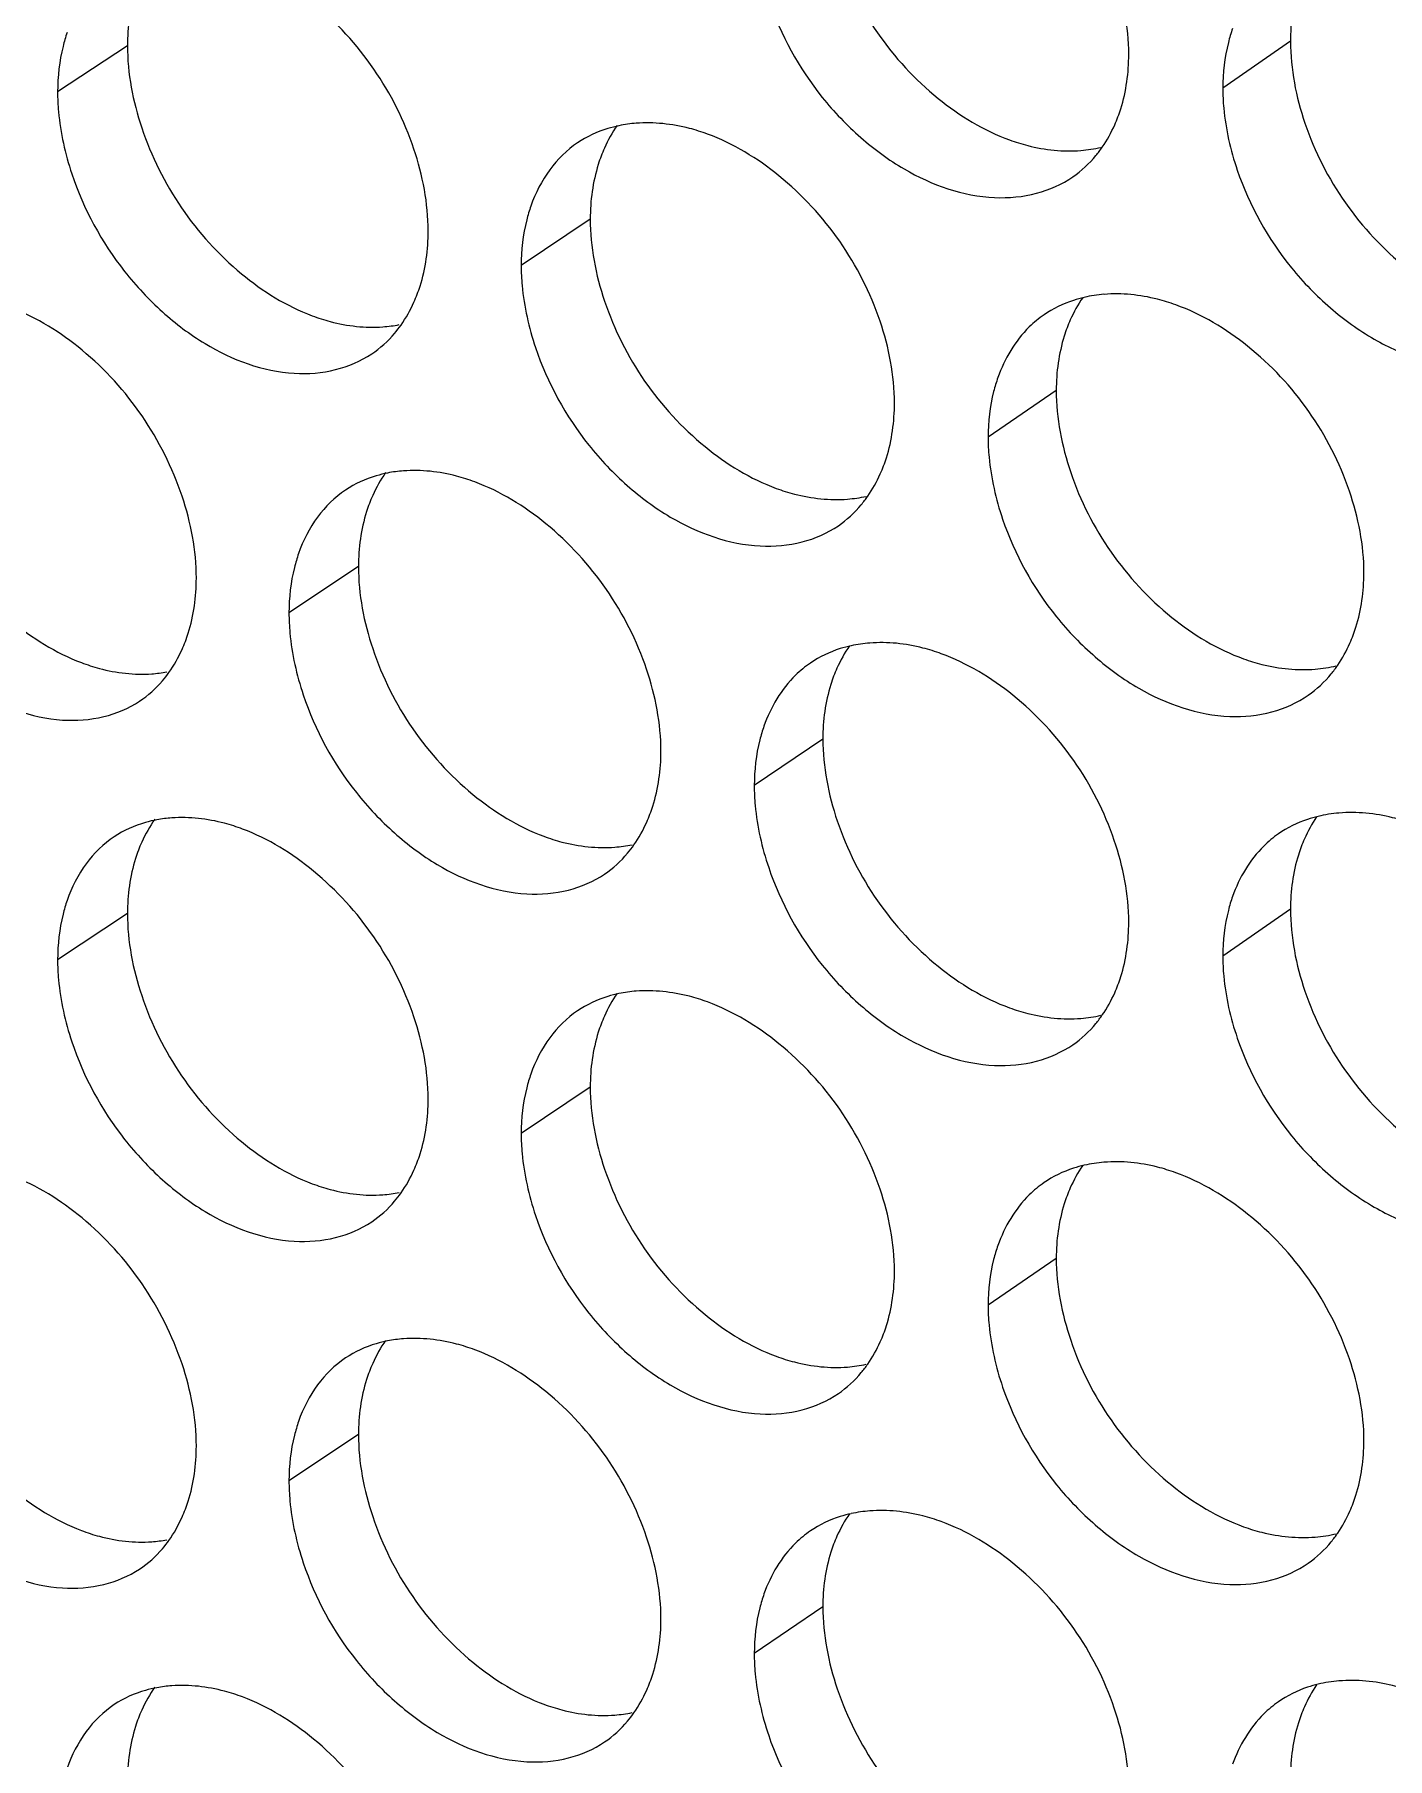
# Model space of a CAD drawing. Header units: millimetres. Extents: x 1177 to 4147, y 93 to 2194.
# Drawn here: x 2640.08 to 2652.35, y 970.17 to 985.82 of the extents above; entities that cross this region are included whole.
import ezdxf

# ---------------------------------------------------------------- set-up
doc = ezdxf.new("R2010")
doc.units = ezdxf.units.MM
doc.header["$LTSCALE"] = 0.1
doc.layers.get('0').update_dxf_attribs({"lineweight": 13})
doc.layers.add('标注', color=251, linetype='Continuous', lineweight=9)

# ---------------------------------------------------------------- blocks, each defined once
blk = doc.blocks.new('02')
at = {"layer": '标注'}
for p, q in [((4541.875, 999.431), (4540.97, 998.833)), ((4556.945, 999.488), (4556.068, 998.88)), ((4547.872, 997.183), (4546.977, 996.581)), ((4553.91, 994.962), (4553.027, 994.356)), ((4544.868, 992.679), (4543.968, 992.079)), ((4550.886, 990.444), (4549.997, 989.84)), ((4556.945, 988.238), (4556.068, 987.63)), ((4541.875, 988.181), (4540.97, 987.583)), ((4541.875, 988.181), (4540.97, 987.583)), ((4547.872, 985.933), (4546.977, 985.331)), ((4547.872, 985.933), (4546.977, 985.331)), ((4553.91, 983.712), (4553.027, 983.106)), ((4553.91, 983.712), (4553.027, 983.106)), ((4544.868, 981.429), (4543.968, 980.829)), ((4550.886, 979.194), (4549.997, 978.59))]:
    blk.add_line(p, q, dxfattribs=at)
for centre, radius, start, end in [((4548.6, 996.671), 1.76, 94.3009, 101.6849), ((4554.092, 999.831), 1.763, 274.5012, 282.9601), ((4554.669, 994.438), 1.776, 94.5239, 102.8809), ((4545.059, 997.521), 1.738, 274.1654, 281.1515), ((4545.582, 992.173), 1.752, 94.1885, 101.0843), ((4551.07, 995.304), 1.755, 274.3898, 282.359), ((4551.629, 989.926), 1.768, 94.4127, 102.2837), ((4542.068, 993.015), 1.73, 274.0522, 280.545), ((4542.574, 987.683), 1.743, 94.0754, 100.4818), ((4542.574, 987.683), 1.743, 94.0754, 100.4818), ((4548.059, 990.784), 1.746, 274.2779, 281.7562), ((4548.6, 985.421), 1.76, 94.3009, 101.6849), ((4548.6, 985.421), 1.76, 94.3009, 101.6849), ((4554.092, 988.581), 1.763, 274.5012, 282.9601), ((4554.669, 983.188), 1.776, 94.5239, 102.8809), ((4554.669, 983.188), 1.776, 94.5239, 102.8809), ((4545.059, 986.271), 1.738, 274.1654, 281.1515), ((4545.059, 986.271), 1.738, 274.1654, 281.1515), ((4545.582, 980.923), 1.752, 94.1885, 101.0843), ((4551.07, 984.054), 1.755, 274.3898, 282.359), ((4551.07, 984.054), 1.755, 274.3898, 282.359), ((4551.629, 978.676), 1.768, 94.4127, 102.2837), ((4542.068, 981.765), 1.73, 274.0522, 280.545), ((4542.574, 976.433), 1.743, 94.0754, 100.4818), ((4548.059, 979.534), 1.746, 274.2779, 281.7562)]:
    blk.add_arc(centre, radius, start, end, dxfattribs=at)
for points, knots in [([(4554.85, 999.319), (4554.85, 999.679), (4554.703, 1000.425), (4554.182, 1001.445), (4553.405, 1002.283), (4552.756, 1002.678), (4552.42, 1002.8)], [0, 0, 0, 0, 0.241318, 0.500698, 0.759842, 1, 1, 1, 1]), ([(4550.886, 1001.694), (4550.886, 1001.335), (4551.032, 1000.588), (4551.549, 999.567), (4552.323, 998.728), (4552.969, 998.332), (4553.305, 998.21)], [0, 0, 0, 0, 0.241622, 0.501159, 0.760144, 1, 1, 1, 1]), ([(4545.772, 997.029), (4545.772, 997.389), (4545.626, 998.136), (4545.112, 999.158), (4544.343, 1000.001), (4543.701, 1000.402), (4543.368, 1000.527)], [0, 0, 0, 0, 0.241786, 0.501627, 0.760712, 1, 1, 1, 1]), ([(4542.06, 1000.356), (4542.029, 1000.287), (4541.918, 999.992), (4541.875, 999.672), (4541.875, 999.431)], [0, 0, 0, 0, 0.237286, 1, 1, 1, 1]), ([(4557.126, 1000.399), (4557.096, 1000.331), (4556.987, 1000.039), (4556.945, 999.725), (4556.945, 999.488)], [0, 0, 0, 0, 0.238208, 1, 1, 1, 1]), ([(4550.184, 1000.028), (4550.338, 999.572), (4550.695, 998.922), (4551.358, 998.232), (4552.068, 997.707), (4552.881, 997.417), (4553.652, 997.488), (4553.984, 997.634), (4554.126, 997.732)], [0, 0, 0, 0, 0.280322, 0.420487, 0.555043, 0.793636, 0.899726, 1, 1, 1, 1]), ([(4556.195, 999.654), (4556.174, 999.595), (4556.098, 999.343), (4556.068, 999.079), (4556.068, 998.88)], [0, 0, 0, 0, 0.239901, 1, 1, 1, 1]), ([(4541.093, 999.602), (4541.073, 999.543), (4540.999, 999.294), (4540.97, 999.031), (4540.97, 998.833)], [0, 0, 0, 0, 0.239402, 1, 1, 1, 1]), ([(4541.875, 999.431), (4541.875, 999.072), (4542.02, 998.324), (4542.531, 997.301), (4543.296, 996.456), (4543.936, 996.055), (4544.269, 995.93)], [0, 0, 0, 0, 0.24209, 0.502088, 0.761013, 1, 1, 1, 1]), ([(4556.945, 999.488), (4556.945, 999.129), (4557.093, 998.382), (4557.613, 997.363), (4558.393, 996.528), (4559.043, 996.136), (4559.38, 996.015)], [0, 0, 0, 0, 0.241314, 0.500547, 0.759571, 1, 1, 1, 1]), ([(4554.668, 998.405), (4554.698, 998.473), (4554.808, 998.766), (4554.85, 999.082), (4554.85, 999.319)], [0, 0, 0, 0, 0.238095, 1, 1, 1, 1]), ([(4540.97, 998.833), (4540.97, 998.747), (4540.987, 998.386), (4541.068, 998.03), (4541.154, 997.77)], [0, 0, 0, 0, 0.239627, 1, 1, 1, 1]), ([(4556.068, 998.88), (4556.068, 998.793), (4556.086, 998.433), (4556.167, 998.078), (4556.256, 997.818)], [0, 0, 0, 0, 0.239836, 1, 1, 1, 1]), ([(4548.244, 998.394), (4548.195, 998.384), (4548.007, 998.336), (4547.827, 998.253), (4547.707, 998.172)], [0, 0, 0, 0, 0.255291, 1, 1, 1, 1]), ([(4549.392, 998.286), (4549.315, 998.314), (4549.017, 998.408), (4548.698, 998.443), (4548.468, 998.426)], [0, 0, 0, 0, 0.264101, 1, 1, 1, 1]), ([(4551.814, 994.799), (4551.814, 995.158), (4551.667, 995.905), (4551.148, 996.926), (4550.374, 997.765), (4549.727, 998.162), (4549.392, 998.286)], [0, 0, 0, 0, 0.241473, 0.501006, 0.760131, 1, 1, 1, 1]), ([(4547.707, 998.172), (4547.569, 998.078), (4547.318, 997.831), (4547.161, 997.519), (4547.102, 997.352)], [0, 0, 0, 0, 0.485902, 1, 1, 1, 1]), ([(4548.055, 998.103), (4548.025, 998.034), (4547.914, 997.74), (4547.872, 997.422), (4547.872, 997.183)], [0, 0, 0, 0, 0.23765, 1, 1, 1, 1]), ([(4553.305, 998.21), (4553.382, 998.182), (4553.681, 998.089), (4554, 998.055), (4554.23, 998.073)], [0, 0, 0, 0, 0.263742, 1, 1, 1, 1]), ([(4554.126, 997.732), (4554.237, 997.809), (4554.372, 997.934), (4554.481, 998.079), (4554.507, 998.117)], [0, 0, 0, 0, 0.745554, 1, 1, 1, 1]), ([(4541.154, 997.77), (4541.306, 997.315), (4541.657, 996.667), (4542.309, 995.973), (4543.006, 995.443), (4543.806, 995.143), (4544.569, 995.202), (4544.899, 995.342), (4545.04, 995.436)], [0, 0, 0, 0, 0.281468, 0.421967, 0.556662, 0.794843, 0.900382, 1, 1, 1, 1]), ([(4556.256, 997.818), (4556.412, 997.361), (4556.774, 996.711), (4557.443, 996.023), (4558.006, 995.616), (4558.601, 995.347), (4559.198, 995.241), (4559.76, 995.297), (4560.093, 995.449), (4560.235, 995.549)], [0, 0, 0, 0, 0.27906, 0.418751, 0.552974, 0.678194, 0.793225, 0.899482, 1, 1, 1, 1]), ([(4547.102, 997.352), (4547.082, 997.293), (4547.007, 997.042), (4546.977, 996.779), (4546.977, 996.581)], [0, 0, 0, 0, 0.2396, 1, 1, 1, 1]), ([(4547.872, 997.183), (4547.872, 996.823), (4548.018, 996.076), (4548.532, 995.055), (4549.303, 994.214), (4549.948, 993.816), (4550.282, 993.693)], [0, 0, 0, 0, 0.241777, 0.501467, 0.760433, 1, 1, 1, 1]), ([(4545.587, 996.106), (4545.618, 996.174), (4545.729, 996.469), (4545.772, 996.789), (4545.772, 997.029)], [0, 0, 0, 0, 0.237534, 1, 1, 1, 1]), ([(4546.977, 996.581), (4546.977, 996.494), (4546.995, 996.134), (4547.076, 995.778), (4547.163, 995.518)], [0, 0, 0, 0, 0.23971, 1, 1, 1, 1]), ([(4542.768, 992.53), (4542.768, 992.89), (4542.622, 993.637), (4542.109, 994.66), (4541.344, 995.505), (4540.704, 995.907), (4540.371, 996.033)], [0, 0, 0, 0, 0.241944, 0.50194, 0.761004, 1, 1, 1, 1]), ([(4554.273, 996.169), (4554.226, 996.158), (4554.042, 996.108), (4553.868, 996.024), (4553.752, 995.944)], [0, 0, 0, 0, 0.254929, 1, 1, 1, 1]), ([(4555.459, 996.072), (4555.381, 996.101), (4555.08, 996.193), (4554.76, 996.227), (4554.529, 996.208)], [0, 0, 0, 0, 0.26382, 1, 1, 1, 1]), ([(4557.897, 992.597), (4557.897, 992.956), (4557.749, 993.703), (4557.227, 994.722), (4556.446, 995.558), (4555.796, 995.951), (4555.459, 996.072)], [0, 0, 0, 0, 0.241164, 0.500391, 0.759555, 1, 1, 1, 1]), ([(4544.269, 995.93), (4544.346, 995.902), (4544.641, 995.807), (4544.957, 995.77), (4545.185, 995.787)], [0, 0, 0, 0, 0.264165, 1, 1, 1, 1]), ([(4545.04, 995.436), (4545.15, 995.51), (4545.285, 995.632), (4545.394, 995.773), (4545.42, 995.81)], [0, 0, 0, 0, 0.745425, 1, 1, 1, 1]), ([(4553.752, 995.944), (4553.684, 995.897), (4553.42, 995.679), (4553.239, 995.372), (4553.154, 995.129)], [0, 0, 0, 0, 0.242946, 1, 1, 1, 1]), ([(4554.092, 995.876), (4554.062, 995.808), (4553.953, 995.516), (4553.91, 995.2), (4553.91, 994.962)], [0, 0, 0, 0, 0.238023, 1, 1, 1, 1]), ([(4547.163, 995.518), (4547.317, 995.062), (4547.672, 994.413), (4548.331, 993.722), (4549.037, 993.195), (4549.845, 992.902), (4550.614, 992.968), (4550.945, 993.113), (4551.087, 993.209)], [0, 0, 0, 0, 0.280702, 0.420977, 0.555579, 0.794035, 0.899943, 1, 1, 1, 1]), ([(4538.893, 994.941), (4538.893, 994.581), (4539.037, 993.834), (4539.546, 992.809), (4540.308, 991.963), (4540.946, 991.561), (4541.278, 991.435)], [0, 0, 0, 0, 0.242248, 0.5024, 0.761305, 1, 1, 1, 1]), ([(4553.154, 995.129), (4553.133, 995.07), (4553.057, 994.819), (4553.027, 994.555), (4553.027, 994.356)], [0, 0, 0, 0, 0.2398, 1, 1, 1, 1]), ([(4553.91, 994.962), (4553.91, 994.603), (4554.057, 993.857), (4554.576, 992.837), (4555.352, 991.999), (4556.001, 991.606), (4556.337, 991.484)], [0, 0, 0, 0, 0.241468, 0.500853, 0.759857, 1, 1, 1, 1]), ([(4551.63, 993.881), (4551.661, 993.949), (4551.771, 994.243), (4551.814, 994.56), (4551.814, 994.799)], [0, 0, 0, 0, 0.237909, 1, 1, 1, 1]), ([(4553.027, 994.356), (4553.027, 994.27), (4553.045, 993.91), (4553.127, 993.554), (4553.215, 993.294)], [0, 0, 0, 0, 0.239793, 1, 1, 1, 1]), ([(4545.245, 993.892), (4545.196, 993.882), (4545.005, 993.836), (4544.822, 993.753), (4544.701, 993.671)], [0, 0, 0, 0, 0.255479, 1, 1, 1, 1]), ([(4546.375, 993.778), (4546.298, 993.806), (4546, 993.901), (4545.683, 993.937), (4545.454, 993.92)], [0, 0, 0, 0, 0.264244, 1, 1, 1, 1]), ([(4544.701, 993.671), (4544.561, 993.578), (4544.309, 993.33), (4544.151, 993.016), (4544.092, 992.848)], [0, 0, 0, 0, 0.485545, 1, 1, 1, 1]), ([(4545.053, 993.601), (4545.022, 993.533), (4544.911, 993.238), (4544.868, 992.919), (4544.868, 992.679)], [0, 0, 0, 0, 0.237462, 1, 1, 1, 1]), ([(4548.788, 990.285), (4548.788, 990.645), (4548.641, 991.392), (4548.125, 992.414), (4547.353, 993.255), (4546.709, 993.653), (4546.375, 993.778)], [0, 0, 0, 0, 0.241629, 0.501316, 0.760421, 1, 1, 1, 1]), ([(4550.282, 993.693), (4550.359, 993.665), (4550.657, 993.571), (4550.975, 993.536), (4551.205, 993.554)], [0, 0, 0, 0, 0.263881, 1, 1, 1, 1]), ([(4551.087, 993.209), (4551.198, 993.285), (4551.332, 993.41), (4551.441, 993.553), (4551.467, 993.591)], [0, 0, 0, 0, 0.745511, 1, 1, 1, 1]), ([(4538.166, 993.282), (4538.317, 992.827), (4538.665, 992.179), (4539.314, 991.484), (4540.007, 990.953), (4540.802, 990.65), (4541.563, 990.704), (4541.891, 990.842), (4542.032, 990.935)], [0, 0, 0, 0, 0.281854, 0.422466, 0.557209, 0.795252, 0.900604, 1, 1, 1, 1]), ([(4553.215, 993.294), (4553.37, 992.838), (4553.729, 992.188), (4554.396, 991.499), (4555.11, 990.975), (4555.927, 990.689), (4556.701, 990.764), (4557.033, 990.913), (4557.175, 991.012)], [0, 0, 0, 0, 0.279944, 0.419999, 0.55451, 0.793241, 0.899512, 1, 1, 1, 1]), ([(4544.092, 992.848), (4544.072, 992.789), (4543.997, 992.539), (4543.968, 992.277), (4543.968, 992.079)], [0, 0, 0, 0, 0.239501, 1, 1, 1, 1]), ([(4542.582, 991.606), (4542.613, 991.674), (4542.725, 991.97), (4542.768, 992.289), (4542.768, 992.53)], [0, 0, 0, 0, 0.237376, 1, 1, 1, 1]), ([(4544.868, 992.679), (4544.868, 992.319), (4545.014, 991.572), (4545.526, 990.549), (4546.294, 989.706), (4546.937, 989.307), (4547.27, 989.183)], [0, 0, 0, 0, 0.241933, 0.501777, 0.760722, 1, 1, 1, 1]), ([(4557.715, 991.686), (4557.745, 991.754), (4557.854, 992.045), (4557.897, 992.36), (4557.897, 992.597)], [0, 0, 0, 0, 0.23828, 1, 1, 1, 1]), ([(4543.968, 992.079), (4543.968, 991.992), (4543.986, 991.632), (4544.066, 991.275), (4544.154, 991.015)], [0, 0, 0, 0, 0.239668, 1, 1, 1, 1]), ([(4551.253, 991.653), (4551.205, 991.643), (4551.02, 991.594), (4550.843, 991.51), (4550.724, 991.429)], [0, 0, 0, 0, 0.255107, 1, 1, 1, 1]), ([(4552.42, 991.55), (4552.343, 991.579), (4552.043, 991.672), (4551.724, 991.707), (4551.493, 991.688)], [0, 0, 0, 0, 0.26396, 1, 1, 1, 1]), ([(4541.278, 991.435), (4541.354, 991.406), (4541.649, 991.31), (4541.964, 991.273), (4542.191, 991.289)], [0, 0, 0, 0, 0.264309, 1, 1, 1, 1]), ([(4550.724, 991.429), (4550.656, 991.382), (4550.391, 991.165), (4550.209, 990.856), (4550.123, 990.612)], [0, 0, 0, 0, 0.242752, 1, 1, 1, 1]), ([(4551.068, 991.361), (4551.038, 991.293), (4550.928, 990.999), (4550.886, 990.683), (4550.886, 990.444)], [0, 0, 0, 0, 0.237837, 1, 1, 1, 1]), ([(4554.85, 988.069), (4554.85, 988.429), (4554.703, 989.175), (4554.182, 990.195), (4553.405, 991.033), (4552.756, 991.428), (4552.42, 991.55)], [0, 0, 0, 0, 0.241318, 0.500698, 0.759842, 1, 1, 1, 1]), ([(4556.337, 991.484), (4556.415, 991.456), (4556.715, 991.364), (4557.035, 991.331), (4557.266, 991.35)], [0, 0, 0, 0, 0.263604, 1, 1, 1, 1]), ([(4557.175, 991.012), (4557.287, 991.089), (4557.422, 991.216), (4557.531, 991.362), (4557.557, 991.4)], [0, 0, 0, 0, 0.745595, 1, 1, 1, 1]), ([(4542.032, 990.935), (4542.142, 991.008), (4542.277, 991.129), (4542.386, 991.269), (4542.412, 991.306)], [0, 0, 0, 0, 0.74538, 1, 1, 1, 1]), ([(4544.154, 991.015), (4544.306, 990.56), (4544.659, 989.911), (4545.315, 989.219), (4546.016, 988.691), (4546.82, 988.394), (4547.586, 988.456), (4547.916, 988.599), (4548.058, 988.694)], [0, 0, 0, 0, 0.281084, 0.421471, 0.556119, 0.794437, 0.900161, 1, 1, 1, 1]), ([(4550.123, 990.612), (4550.102, 990.553), (4550.027, 990.302), (4549.997, 990.039), (4549.997, 989.84)], [0, 0, 0, 0, 0.2397, 1, 1, 1, 1]), ([(4550.886, 990.444), (4550.886, 990.085), (4551.032, 989.338), (4551.549, 988.317), (4552.323, 987.478), (4552.969, 987.082), (4553.305, 986.96)], [0, 0, 0, 0, 0.241622, 0.501159, 0.760144, 1, 1, 1, 1]), ([(4548.603, 989.365), (4548.634, 989.433), (4548.745, 989.728), (4548.788, 990.046), (4548.788, 990.285)], [0, 0, 0, 0, 0.237722, 1, 1, 1, 1]), ([(4549.997, 989.84), (4549.997, 989.753), (4550.015, 989.393), (4550.096, 989.037), (4550.184, 988.778)], [0, 0, 0, 0, 0.239751, 1, 1, 1, 1]), ([(4542.257, 989.397), (4542.207, 989.388), (4542.013, 989.343), (4541.828, 989.26), (4541.705, 989.178)], [0, 0, 0, 0, 0.255672, 1, 1, 1, 1]), ([(4542.257, 989.397), (4542.207, 989.388), (4542.013, 989.343), (4541.828, 989.26), (4541.705, 989.178)], [0, 0, 0, 0, 0.255672, 1, 1, 1, 1]), ([(4543.368, 989.277), (4543.291, 989.306), (4542.995, 989.401), (4542.678, 989.438), (4542.45, 989.422)], [0, 0, 0, 0, 0.264388, 1, 1, 1, 1]), ([(4543.368, 989.277), (4543.291, 989.306), (4542.995, 989.401), (4542.678, 989.438), (4542.45, 989.422)], [0, 0, 0, 0, 0.264388, 1, 1, 1, 1]), ([(4557.303, 989.442), (4557.256, 989.431), (4557.076, 989.379), (4556.904, 989.295), (4556.789, 989.215)], [0, 0, 0, 0, 0.254756, 1, 1, 1, 1]), ([(4558.508, 989.352), (4558.429, 989.38), (4558.127, 989.472), (4557.806, 989.504), (4557.574, 989.485)], [0, 0, 0, 0, 0.263682, 1, 1, 1, 1]), ([(4541.705, 989.178), (4541.564, 989.085), (4541.31, 988.836), (4541.152, 988.521), (4541.093, 988.352)], [0, 0, 0, 0, 0.485181, 1, 1, 1, 1]), ([(4541.705, 989.178), (4541.564, 989.085), (4541.31, 988.836), (4541.152, 988.521), (4541.093, 988.352)], [0, 0, 0, 0, 0.485181, 1, 1, 1, 1]), ([(4542.06, 989.106), (4542.029, 989.037), (4541.918, 988.742), (4541.875, 988.422), (4541.875, 988.181)], [0, 0, 0, 0, 0.237286, 1, 1, 1, 1]), ([(4542.06, 989.106), (4542.029, 989.037), (4541.918, 988.742), (4541.875, 988.422), (4541.875, 988.181)], [0, 0, 0, 0, 0.237286, 1, 1, 1, 1]), ([(4545.772, 985.779), (4545.772, 986.139), (4545.626, 986.886), (4545.112, 987.908), (4544.343, 988.751), (4543.701, 989.152), (4543.368, 989.277)], [0, 0, 0, 0, 0.241786, 0.501627, 0.760712, 1, 1, 1, 1]), ([(4545.772, 985.779), (4545.772, 986.139), (4545.626, 986.886), (4545.112, 987.908), (4544.343, 988.751), (4543.701, 989.152), (4543.368, 989.277)], [0, 0, 0, 0, 0.241786, 0.501627, 0.760712, 1, 1, 1, 1]), ([(4547.27, 989.183), (4547.347, 989.155), (4547.644, 989.06), (4547.961, 989.025), (4548.189, 989.042)], [0, 0, 0, 0, 0.264022, 1, 1, 1, 1]), ([(4556.789, 989.215), (4556.722, 989.168), (4556.461, 988.951), (4556.28, 988.645), (4556.195, 988.404)], [0, 0, 0, 0, 0.243134, 1, 1, 1, 1]), ([(4557.126, 989.149), (4557.096, 989.081), (4556.987, 988.789), (4556.945, 988.475), (4556.945, 988.238)], [0, 0, 0, 0, 0.238208, 1, 1, 1, 1]), ([(4548.058, 988.694), (4548.169, 988.769), (4548.303, 988.892), (4548.412, 989.035), (4548.438, 989.072)], [0, 0, 0, 0, 0.745468, 1, 1, 1, 1]), ([(4550.184, 988.778), (4550.338, 988.322), (4550.695, 987.672), (4551.358, 986.982), (4552.068, 986.457), (4552.881, 986.167), (4553.652, 986.238), (4553.984, 986.384), (4554.126, 986.482)], [0, 0, 0, 0, 0.280322, 0.420487, 0.555043, 0.793636, 0.899726, 1, 1, 1, 1]), ([(4541.093, 988.352), (4541.073, 988.293), (4540.999, 988.044), (4540.97, 987.781), (4540.97, 987.583)], [0, 0, 0, 0, 0.239402, 1, 1, 1, 1]), ([(4541.093, 988.352), (4541.073, 988.293), (4540.999, 988.044), (4540.97, 987.781), (4540.97, 987.583)], [0, 0, 0, 0, 0.239402, 1, 1, 1, 1]), ([(4556.195, 988.404), (4556.174, 988.345), (4556.098, 988.093), (4556.068, 987.829), (4556.068, 987.63)], [0, 0, 0, 0, 0.239901, 1, 1, 1, 1]), ([(4556.945, 988.238), (4556.945, 987.879), (4557.093, 987.132), (4557.613, 986.113), (4558.393, 985.278), (4559.043, 984.886), (4559.38, 984.765)], [0, 0, 0, 0, 0.241314, 0.500547, 0.759571, 1, 1, 1, 1]), ([(4541.875, 988.181), (4541.875, 987.822), (4542.02, 987.074), (4542.531, 986.051), (4543.296, 985.206), (4543.936, 984.805), (4544.269, 984.68)], [0, 0, 0, 0, 0.24209, 0.502088, 0.761013, 1, 1, 1, 1]), ([(4541.875, 988.181), (4541.875, 987.822), (4542.02, 987.074), (4542.531, 986.051), (4543.296, 985.206), (4543.936, 984.805), (4544.269, 984.68)], [0, 0, 0, 0, 0.24209, 0.502088, 0.761013, 1, 1, 1, 1]), ([(4554.668, 987.155), (4554.698, 987.223), (4554.808, 987.516), (4554.85, 987.832), (4554.85, 988.069)], [0, 0, 0, 0, 0.238095, 1, 1, 1, 1]), ([(4540.97, 987.583), (4540.97, 987.497), (4540.987, 987.136), (4541.068, 986.78), (4541.154, 986.52)], [0, 0, 0, 0, 0.239627, 1, 1, 1, 1]), ([(4540.97, 987.583), (4540.97, 987.497), (4540.987, 987.136), (4541.068, 986.78), (4541.154, 986.52)], [0, 0, 0, 0, 0.239627, 1, 1, 1, 1]), ([(4556.068, 987.63), (4556.068, 987.543), (4556.086, 987.183), (4556.167, 986.828), (4556.256, 986.568)], [0, 0, 0, 0, 0.239836, 1, 1, 1, 1]), ([(4548.244, 987.144), (4548.195, 987.134), (4548.007, 987.086), (4547.827, 987.003), (4547.707, 986.922)], [0, 0, 0, 0, 0.255291, 1, 1, 1, 1]), ([(4548.244, 987.144), (4548.195, 987.134), (4548.007, 987.086), (4547.827, 987.003), (4547.707, 986.922)], [0, 0, 0, 0, 0.255291, 1, 1, 1, 1]), ([(4549.392, 987.036), (4549.315, 987.064), (4549.017, 987.158), (4548.698, 987.193), (4548.468, 987.176)], [0, 0, 0, 0, 0.264101, 1, 1, 1, 1]), ([(4549.392, 987.036), (4549.315, 987.064), (4549.017, 987.158), (4548.698, 987.193), (4548.468, 987.176)], [0, 0, 0, 0, 0.264101, 1, 1, 1, 1]), ([(4547.707, 986.922), (4547.569, 986.828), (4547.318, 986.581), (4547.161, 986.269), (4547.102, 986.102)], [0, 0, 0, 0, 0.485902, 1, 1, 1, 1]), ([(4547.707, 986.922), (4547.569, 986.828), (4547.318, 986.581), (4547.161, 986.269), (4547.102, 986.102)], [0, 0, 0, 0, 0.485902, 1, 1, 1, 1]), ([(4551.814, 983.549), (4551.814, 983.908), (4551.667, 984.655), (4551.148, 985.676), (4550.374, 986.515), (4549.727, 986.912), (4549.392, 987.036)], [0, 0, 0, 0, 0.241473, 0.501006, 0.760131, 1, 1, 1, 1]), ([(4551.814, 983.549), (4551.814, 983.908), (4551.667, 984.655), (4551.148, 985.676), (4550.374, 986.515), (4549.727, 986.912), (4549.392, 987.036)], [0, 0, 0, 0, 0.241473, 0.501006, 0.760131, 1, 1, 1, 1]), ([(4553.305, 986.96), (4553.382, 986.932), (4553.681, 986.839), (4554, 986.805), (4554.23, 986.823)], [0, 0, 0, 0, 0.263742, 1, 1, 1, 1]), ([(4548.055, 986.853), (4548.025, 986.784), (4547.914, 986.49), (4547.872, 986.172), (4547.872, 985.933)], [0, 0, 0, 0, 0.23765, 1, 1, 1, 1]), ([(4548.055, 986.853), (4548.025, 986.784), (4547.914, 986.49), (4547.872, 986.172), (4547.872, 985.933)], [0, 0, 0, 0, 0.23765, 1, 1, 1, 1]), ([(4554.126, 986.482), (4554.237, 986.559), (4554.372, 986.684), (4554.481, 986.829), (4554.507, 986.867)], [0, 0, 0, 0, 0.745554, 1, 1, 1, 1]), ([(4541.154, 986.52), (4541.306, 986.065), (4541.657, 985.417), (4542.309, 984.723), (4543.006, 984.193), (4543.806, 983.893), (4544.569, 983.952), (4544.899, 984.092), (4545.04, 984.186)], [0, 0, 0, 0, 0.281468, 0.421967, 0.556662, 0.794843, 0.900382, 1, 1, 1, 1]), ([(4541.154, 986.52), (4541.306, 986.065), (4541.657, 985.417), (4542.309, 984.723), (4543.006, 984.193), (4543.806, 983.893), (4544.569, 983.952), (4544.899, 984.092), (4545.04, 984.186)], [0, 0, 0, 0, 0.281468, 0.421967, 0.556662, 0.794843, 0.900382, 1, 1, 1, 1]), ([(4556.256, 986.568), (4556.412, 986.111), (4556.774, 985.461), (4557.443, 984.773), (4558.006, 984.366), (4558.601, 984.097), (4559.198, 983.991), (4559.76, 984.047), (4560.093, 984.199), (4560.235, 984.299)], [0, 0, 0, 0, 0.27906, 0.418751, 0.552974, 0.678194, 0.793225, 0.899482, 1, 1, 1, 1]), ([(4547.102, 986.102), (4547.082, 986.043), (4547.007, 985.792), (4546.977, 985.529), (4546.977, 985.331)], [0, 0, 0, 0, 0.2396, 1, 1, 1, 1]), ([(4547.102, 986.102), (4547.082, 986.043), (4547.007, 985.792), (4546.977, 985.529), (4546.977, 985.331)], [0, 0, 0, 0, 0.2396, 1, 1, 1, 1]), ([(4545.587, 984.856), (4545.618, 984.924), (4545.729, 985.219), (4545.772, 985.539), (4545.772, 985.779)], [0, 0, 0, 0, 0.237534, 1, 1, 1, 1]), ([(4545.587, 984.856), (4545.618, 984.924), (4545.729, 985.219), (4545.772, 985.539), (4545.772, 985.779)], [0, 0, 0, 0, 0.237534, 1, 1, 1, 1]), ([(4547.872, 985.933), (4547.872, 985.573), (4548.018, 984.826), (4548.532, 983.805), (4549.303, 982.964), (4549.948, 982.566), (4550.282, 982.443)], [0, 0, 0, 0, 0.241777, 0.501467, 0.760433, 1, 1, 1, 1]), ([(4547.872, 985.933), (4547.872, 985.573), (4548.018, 984.826), (4548.532, 983.805), (4549.303, 982.964), (4549.948, 982.566), (4550.282, 982.443)], [0, 0, 0, 0, 0.241777, 0.501467, 0.760433, 1, 1, 1, 1]), ([(4546.977, 985.331), (4546.977, 985.244), (4546.995, 984.884), (4547.076, 984.528), (4547.163, 984.268)], [0, 0, 0, 0, 0.23971, 1, 1, 1, 1]), ([(4546.977, 985.331), (4546.977, 985.244), (4546.995, 984.884), (4547.076, 984.528), (4547.163, 984.268)], [0, 0, 0, 0, 0.23971, 1, 1, 1, 1]), ([(4554.273, 984.919), (4554.226, 984.908), (4554.042, 984.858), (4553.868, 984.774), (4553.752, 984.694)], [0, 0, 0, 0, 0.254929, 1, 1, 1, 1]), ([(4554.273, 984.919), (4554.226, 984.908), (4554.042, 984.858), (4553.868, 984.774), (4553.752, 984.694)], [0, 0, 0, 0, 0.254929, 1, 1, 1, 1]), ([(4555.459, 984.822), (4555.381, 984.851), (4555.08, 984.943), (4554.76, 984.977), (4554.529, 984.958)], [0, 0, 0, 0, 0.26382, 1, 1, 1, 1]), ([(4555.459, 984.822), (4555.381, 984.851), (4555.08, 984.943), (4554.76, 984.977), (4554.529, 984.958)], [0, 0, 0, 0, 0.26382, 1, 1, 1, 1]), ([(4542.768, 981.28), (4542.768, 981.64), (4542.622, 982.387), (4542.109, 983.41), (4541.344, 984.255), (4540.704, 984.657), (4540.371, 984.783)], [0, 0, 0, 0, 0.241944, 0.50194, 0.761004, 1, 1, 1, 1]), ([(4544.269, 984.68), (4544.346, 984.652), (4544.641, 984.557), (4544.957, 984.52), (4545.185, 984.537)], [0, 0, 0, 0, 0.264165, 1, 1, 1, 1]), ([(4544.269, 984.68), (4544.346, 984.652), (4544.641, 984.557), (4544.957, 984.52), (4545.185, 984.537)], [0, 0, 0, 0, 0.264165, 1, 1, 1, 1]), ([(4553.752, 984.694), (4553.684, 984.647), (4553.42, 984.429), (4553.239, 984.122), (4553.154, 983.879)], [0, 0, 0, 0, 0.242946, 1, 1, 1, 1]), ([(4553.752, 984.694), (4553.684, 984.647), (4553.42, 984.429), (4553.239, 984.122), (4553.154, 983.879)], [0, 0, 0, 0, 0.242946, 1, 1, 1, 1]), ([(4557.897, 981.347), (4557.897, 981.706), (4557.749, 982.453), (4557.227, 983.472), (4556.446, 984.308), (4555.796, 984.701), (4555.459, 984.822)], [0, 0, 0, 0, 0.241164, 0.500391, 0.759555, 1, 1, 1, 1]), ([(4557.897, 981.347), (4557.897, 981.706), (4557.749, 982.453), (4557.227, 983.472), (4556.446, 984.308), (4555.796, 984.701), (4555.459, 984.822)], [0, 0, 0, 0, 0.241164, 0.500391, 0.759555, 1, 1, 1, 1]), ([(4545.04, 984.186), (4545.15, 984.26), (4545.285, 984.382), (4545.394, 984.523), (4545.42, 984.56)], [0, 0, 0, 0, 0.745425, 1, 1, 1, 1]), ([(4545.04, 984.186), (4545.15, 984.26), (4545.285, 984.382), (4545.394, 984.523), (4545.42, 984.56)], [0, 0, 0, 0, 0.745425, 1, 1, 1, 1]), ([(4554.092, 984.626), (4554.062, 984.558), (4553.953, 984.266), (4553.91, 983.95), (4553.91, 983.712)], [0, 0, 0, 0, 0.238023, 1, 1, 1, 1]), ([(4554.092, 984.626), (4554.062, 984.558), (4553.953, 984.266), (4553.91, 983.95), (4553.91, 983.712)], [0, 0, 0, 0, 0.238023, 1, 1, 1, 1]), ([(4547.163, 984.268), (4547.317, 983.812), (4547.672, 983.163), (4548.331, 982.472), (4549.037, 981.945), (4549.845, 981.652), (4550.614, 981.718), (4550.945, 981.863), (4551.087, 981.959)], [0, 0, 0, 0, 0.280702, 0.420977, 0.555579, 0.794035, 0.899943, 1, 1, 1, 1]), ([(4547.163, 984.268), (4547.317, 983.812), (4547.672, 983.163), (4548.331, 982.472), (4549.037, 981.945), (4549.845, 981.652), (4550.614, 981.718), (4550.945, 981.863), (4551.087, 981.959)], [0, 0, 0, 0, 0.280702, 0.420977, 0.555579, 0.794035, 0.899943, 1, 1, 1, 1]), ([(4553.154, 983.879), (4553.133, 983.82), (4553.057, 983.569), (4553.027, 983.305), (4553.027, 983.106)], [0, 0, 0, 0, 0.2398, 1, 1, 1, 1]), ([(4553.154, 983.879), (4553.133, 983.82), (4553.057, 983.569), (4553.027, 983.305), (4553.027, 983.106)], [0, 0, 0, 0, 0.2398, 1, 1, 1, 1]), ([(4538.893, 983.691), (4538.893, 983.331), (4539.037, 982.584), (4539.546, 981.559), (4540.308, 980.713), (4540.946, 980.311), (4541.278, 980.185)], [0, 0, 0, 0, 0.242248, 0.5024, 0.761305, 1, 1, 1, 1]), ([(4551.63, 982.631), (4551.661, 982.699), (4551.771, 982.993), (4551.814, 983.31), (4551.814, 983.549)], [0, 0, 0, 0, 0.237909, 1, 1, 1, 1]), ([(4551.63, 982.631), (4551.661, 982.699), (4551.771, 982.993), (4551.814, 983.31), (4551.814, 983.549)], [0, 0, 0, 0, 0.237909, 1, 1, 1, 1]), ([(4553.91, 983.712), (4553.91, 983.353), (4554.057, 982.607), (4554.576, 981.587), (4555.352, 980.749), (4556.001, 980.356), (4556.337, 980.234)], [0, 0, 0, 0, 0.241468, 0.500853, 0.759857, 1, 1, 1, 1]), ([(4553.91, 983.712), (4553.91, 983.353), (4554.057, 982.607), (4554.576, 981.587), (4555.352, 980.749), (4556.001, 980.356), (4556.337, 980.234)], [0, 0, 0, 0, 0.241468, 0.500853, 0.759857, 1, 1, 1, 1]), ([(4553.027, 983.106), (4553.027, 983.02), (4553.045, 982.66), (4553.127, 982.304), (4553.215, 982.044)], [0, 0, 0, 0, 0.239793, 1, 1, 1, 1]), ([(4553.027, 983.106), (4553.027, 983.02), (4553.045, 982.66), (4553.127, 982.304), (4553.215, 982.044)], [0, 0, 0, 0, 0.239793, 1, 1, 1, 1]), ([(4545.245, 982.642), (4545.196, 982.632), (4545.005, 982.586), (4544.822, 982.503), (4544.701, 982.421)], [0, 0, 0, 0, 0.255479, 1, 1, 1, 1]), ([(4546.375, 982.528), (4546.298, 982.556), (4546, 982.651), (4545.683, 982.687), (4545.454, 982.67)], [0, 0, 0, 0, 0.264244, 1, 1, 1, 1]), ([(4544.701, 982.421), (4544.561, 982.328), (4544.309, 982.08), (4544.151, 981.766), (4544.092, 981.598)], [0, 0, 0, 0, 0.485545, 1, 1, 1, 1]), ([(4548.788, 979.035), (4548.788, 979.395), (4548.641, 980.142), (4548.125, 981.164), (4547.353, 982.005), (4546.709, 982.403), (4546.375, 982.528)], [0, 0, 0, 0, 0.241629, 0.501316, 0.760421, 1, 1, 1, 1]), ([(4550.282, 982.443), (4550.359, 982.415), (4550.657, 982.321), (4550.975, 982.286), (4551.205, 982.304)], [0, 0, 0, 0, 0.263881, 1, 1, 1, 1]), ([(4550.282, 982.443), (4550.359, 982.415), (4550.657, 982.321), (4550.975, 982.286), (4551.205, 982.304)], [0, 0, 0, 0, 0.263881, 1, 1, 1, 1]), ([(4545.053, 982.351), (4545.022, 982.283), (4544.911, 981.988), (4544.868, 981.669), (4544.868, 981.429)], [0, 0, 0, 0, 0.237462, 1, 1, 1, 1]), ([(4551.087, 981.959), (4551.198, 982.035), (4551.332, 982.16), (4551.441, 982.303), (4551.467, 982.341)], [0, 0, 0, 0, 0.745511, 1, 1, 1, 1]), ([(4551.087, 981.959), (4551.198, 982.035), (4551.332, 982.16), (4551.441, 982.303), (4551.467, 982.341)], [0, 0, 0, 0, 0.745511, 1, 1, 1, 1]), ([(4538.166, 982.032), (4538.317, 981.577), (4538.665, 980.929), (4539.314, 980.234), (4540.007, 979.703), (4540.802, 979.4), (4541.563, 979.454), (4541.891, 979.592), (4542.032, 979.685)], [0, 0, 0, 0, 0.281854, 0.422466, 0.557209, 0.795252, 0.900604, 1, 1, 1, 1]), ([(4553.215, 982.044), (4553.37, 981.588), (4553.729, 980.938), (4554.396, 980.249), (4555.11, 979.725), (4555.927, 979.439), (4556.701, 979.514), (4557.033, 979.663), (4557.175, 979.762)], [0, 0, 0, 0, 0.279944, 0.419999, 0.55451, 0.793241, 0.899512, 1, 1, 1, 1]), ([(4553.215, 982.044), (4553.37, 981.588), (4553.729, 980.938), (4554.396, 980.249), (4555.11, 979.725), (4555.927, 979.439), (4556.701, 979.514), (4557.033, 979.663), (4557.175, 979.762)], [0, 0, 0, 0, 0.279944, 0.419999, 0.55451, 0.793241, 0.899512, 1, 1, 1, 1]), ([(4544.092, 981.598), (4544.072, 981.539), (4543.997, 981.289), (4543.968, 981.027), (4543.968, 980.829)], [0, 0, 0, 0, 0.239501, 1, 1, 1, 1]), ([(4544.868, 981.429), (4544.868, 981.069), (4545.014, 980.322), (4545.526, 979.299), (4546.294, 978.456), (4546.937, 978.057), (4547.27, 977.933)], [0, 0, 0, 0, 0.241933, 0.501777, 0.760722, 1, 1, 1, 1]), ([(4557.715, 980.436), (4557.745, 980.504), (4557.854, 980.795), (4557.897, 981.11), (4557.897, 981.347)], [0, 0, 0, 0, 0.23828, 1, 1, 1, 1]), ([(4557.715, 980.436), (4557.745, 980.504), (4557.854, 980.795), (4557.897, 981.11), (4557.897, 981.347)], [0, 0, 0, 0, 0.23828, 1, 1, 1, 1]), ([(4542.582, 980.356), (4542.613, 980.424), (4542.725, 980.72), (4542.768, 981.039), (4542.768, 981.28)], [0, 0, 0, 0, 0.237376, 1, 1, 1, 1]), ([(4543.968, 980.829), (4543.968, 980.742), (4543.986, 980.382), (4544.066, 980.025), (4544.154, 979.765)], [0, 0, 0, 0, 0.239668, 1, 1, 1, 1]), ([(4551.253, 980.403), (4551.205, 980.393), (4551.02, 980.344), (4550.843, 980.26), (4550.724, 980.179)], [0, 0, 0, 0, 0.255107, 1, 1, 1, 1]), ([(4552.42, 980.3), (4552.343, 980.329), (4552.043, 980.422), (4551.724, 980.457), (4551.493, 980.438)], [0, 0, 0, 0, 0.26396, 1, 1, 1, 1]), ([(4541.278, 980.185), (4541.354, 980.156), (4541.649, 980.06), (4541.964, 980.023), (4542.191, 980.039)], [0, 0, 0, 0, 0.264309, 1, 1, 1, 1]), ([(4550.724, 980.179), (4550.656, 980.132), (4550.391, 979.915), (4550.209, 979.606), (4550.123, 979.362)], [0, 0, 0, 0, 0.242752, 1, 1, 1, 1]), ([(4554.85, 976.819), (4554.85, 977.179), (4554.703, 977.925), (4554.182, 978.945), (4553.405, 979.783), (4552.756, 980.178), (4552.42, 980.3)], [0, 0, 0, 0, 0.241318, 0.500698, 0.759842, 1, 1, 1, 1]), ([(4556.337, 980.234), (4556.415, 980.206), (4556.715, 980.114), (4557.035, 980.081), (4557.266, 980.1)], [0, 0, 0, 0, 0.263604, 1, 1, 1, 1]), ([(4556.337, 980.234), (4556.415, 980.206), (4556.715, 980.114), (4557.035, 980.081), (4557.266, 980.1)], [0, 0, 0, 0, 0.263604, 1, 1, 1, 1]), ([(4542.032, 979.685), (4542.142, 979.758), (4542.277, 979.879), (4542.386, 980.019), (4542.412, 980.056)], [0, 0, 0, 0, 0.74538, 1, 1, 1, 1]), ([(4551.068, 980.111), (4551.038, 980.043), (4550.928, 979.749), (4550.886, 979.433), (4550.886, 979.194)], [0, 0, 0, 0, 0.237837, 1, 1, 1, 1]), ([(4557.175, 979.762), (4557.287, 979.839), (4557.422, 979.966), (4557.531, 980.112), (4557.557, 980.15)], [0, 0, 0, 0, 0.745595, 1, 1, 1, 1]), ([(4557.175, 979.762), (4557.287, 979.839), (4557.422, 979.966), (4557.531, 980.112), (4557.557, 980.15)], [0, 0, 0, 0, 0.745595, 1, 1, 1, 1]), ([(4544.154, 979.765), (4544.306, 979.31), (4544.659, 978.661), (4545.315, 977.969), (4546.016, 977.441), (4546.82, 977.144), (4547.586, 977.206), (4547.916, 977.349), (4548.058, 977.444)], [0, 0, 0, 0, 0.281084, 0.421471, 0.556119, 0.794437, 0.900161, 1, 1, 1, 1]), ([(4550.123, 979.362), (4550.102, 979.303), (4550.027, 979.052), (4549.997, 978.789), (4549.997, 978.59)], [0, 0, 0, 0, 0.2397, 1, 1, 1, 1]), ([(4550.886, 979.194), (4550.886, 978.835), (4551.032, 978.088), (4551.549, 977.067), (4552.323, 976.228), (4552.969, 975.832), (4553.305, 975.71)], [0, 0, 0, 0, 0.241622, 0.501159, 0.760144, 1, 1, 1, 1]), ([(4548.603, 978.115), (4548.634, 978.183), (4548.745, 978.478), (4548.788, 978.796), (4548.788, 979.035)], [0, 0, 0, 0, 0.237722, 1, 1, 1, 1]), ([(4549.997, 978.59), (4549.997, 978.503), (4550.015, 978.143), (4550.096, 977.787), (4550.184, 977.528)], [0, 0, 0, 0, 0.239751, 1, 1, 1, 1]), ([(4543.368, 978.027), (4543.291, 978.056), (4542.995, 978.151), (4542.678, 978.188), (4542.45, 978.172)], [0, 0, 0, 0, 0.264388, 1, 1, 1, 1]), ([(4557.303, 978.192), (4557.256, 978.181), (4557.076, 978.129), (4556.904, 978.045), (4556.789, 977.965)], [0, 0, 0, 0, 0.254756, 1, 1, 1, 1]), ([(4558.508, 978.102), (4558.429, 978.13), (4558.127, 978.222), (4557.806, 978.254), (4557.574, 978.235)], [0, 0, 0, 0, 0.263682, 1, 1, 1, 1]), ([(4542.257, 978.147), (4542.207, 978.138), (4542.013, 978.093), (4541.828, 978.01), (4541.705, 977.928)], [0, 0, 0, 0, 0.255672, 1, 1, 1, 1]), ([(4545.772, 974.529), (4545.772, 974.889), (4545.626, 975.636), (4545.112, 976.658), (4544.343, 977.501), (4543.701, 977.902), (4543.368, 978.027)], [0, 0, 0, 0, 0.241786, 0.501627, 0.760712, 1, 1, 1, 1]), ([(4547.27, 977.933), (4547.347, 977.905), (4547.644, 977.81), (4547.961, 977.775), (4548.189, 977.792)], [0, 0, 0, 0, 0.264022, 1, 1, 1, 1]), ([(4556.789, 977.965), (4556.722, 977.918), (4556.461, 977.701), (4556.28, 977.395), (4556.195, 977.154)], [0, 0, 0, 0, 0.243134, 1, 1, 1, 1]), ([(4541.705, 977.928), (4541.564, 977.835), (4541.31, 977.586), (4541.152, 977.271), (4541.093, 977.102)], [0, 0, 0, 0, 0.485181, 1, 1, 1, 1]), ([(4542.06, 977.856), (4542.029, 977.787), (4541.918, 977.492), (4541.875, 977.172), (4541.875, 976.931)], [0, 0, 0, 0, 0.237286, 1, 1, 1, 1]), ([(4548.058, 977.444), (4548.169, 977.519), (4548.303, 977.642), (4548.412, 977.785), (4548.438, 977.822)], [0, 0, 0, 0, 0.745468, 1, 1, 1, 1]), ([(4557.126, 977.899), (4557.096, 977.831), (4556.987, 977.539), (4556.945, 977.225), (4556.945, 976.988)], [0, 0, 0, 0, 0.238208, 1, 1, 1, 1]), ([(4550.184, 977.528), (4550.338, 977.072), (4550.695, 976.422), (4551.358, 975.732), (4552.068, 975.207), (4552.881, 974.917), (4553.652, 974.988), (4553.984, 975.134), (4554.126, 975.232)], [0, 0, 0, 0, 0.280322, 0.420487, 0.555043, 0.793636, 0.899726, 1, 1, 1, 1])]:
    blk.add_open_spline(points, degree=3, knots=knots, dxfattribs=at)
for points in [[(4548.22, 998.396), (4548.156, 998.304), (4548.101, 998.205), (4548.055, 998.103)], [(4554.507, 998.117), (4554.569, 998.207), (4554.623, 998.304), (4554.668, 998.405)], [(4545.42, 995.81), (4545.485, 995.903), (4545.541, 996.002), (4545.587, 996.106)], [(4554.253, 996.165), (4554.19, 996.075), (4554.137, 995.977), (4554.092, 995.876)], [(4545.22, 993.897), (4545.155, 993.805), (4545.099, 993.705), (4545.053, 993.601)], [(4551.467, 993.591), (4551.531, 993.682), (4551.585, 993.78), (4551.63, 993.881)], [(4542.412, 991.306), (4542.479, 991.4), (4542.535, 991.501), (4542.582, 991.606)], [(4551.231, 991.652), (4551.168, 991.561), (4551.114, 991.463), (4551.068, 991.361)], [(4557.557, 991.4), (4557.618, 991.49), (4557.671, 991.586), (4557.715, 991.686)], [(4557.266, 991.35), (4557.358, 991.357), (4557.449, 991.372), (4557.539, 991.393)], [(4542.23, 989.405), (4542.163, 989.312), (4542.107, 989.211), (4542.06, 989.106)], [(4542.23, 989.405), (4542.163, 989.312), (4542.107, 989.211), (4542.06, 989.106)], [(4548.438, 989.072), (4548.503, 989.164), (4548.558, 989.263), (4548.603, 989.365)], [(4557.284, 989.435), (4557.223, 989.345), (4557.17, 989.249), (4557.126, 989.149)], [(4557.574, 989.485), (4557.483, 989.478), (4557.392, 989.464), (4557.303, 989.442)], [(4548.22, 987.146), (4548.156, 987.054), (4548.101, 986.955), (4548.055, 986.853)], [(4548.22, 987.146), (4548.156, 987.054), (4548.101, 986.955), (4548.055, 986.853)], [(4554.507, 986.867), (4554.569, 986.957), (4554.623, 987.054), (4554.668, 987.155)], [(4554.253, 984.915), (4554.19, 984.825), (4554.137, 984.727), (4554.092, 984.626)], [(4554.253, 984.915), (4554.19, 984.825), (4554.137, 984.727), (4554.092, 984.626)], [(4545.42, 984.56), (4545.485, 984.653), (4545.541, 984.752), (4545.587, 984.856)], [(4545.42, 984.56), (4545.485, 984.653), (4545.541, 984.752), (4545.587, 984.856)], [(4545.22, 982.647), (4545.155, 982.555), (4545.099, 982.455), (4545.053, 982.351)], [(4551.467, 982.341), (4551.531, 982.432), (4551.585, 982.53), (4551.63, 982.631)], [(4551.467, 982.341), (4551.531, 982.432), (4551.585, 982.53), (4551.63, 982.631)], [(4551.231, 980.402), (4551.168, 980.311), (4551.114, 980.213), (4551.068, 980.111)], [(4557.557, 980.15), (4557.618, 980.24), (4557.671, 980.336), (4557.715, 980.436)], [(4557.557, 980.15), (4557.618, 980.24), (4557.671, 980.336), (4557.715, 980.436)], [(4542.412, 980.056), (4542.479, 980.15), (4542.535, 980.251), (4542.582, 980.356)], [(4557.266, 980.1), (4557.358, 980.107), (4557.449, 980.122), (4557.539, 980.143)], [(4557.266, 980.1), (4557.358, 980.107), (4557.449, 980.122), (4557.539, 980.143)], [(4542.23, 978.155), (4542.163, 978.062), (4542.107, 977.961), (4542.06, 977.856)], [(4557.284, 978.185), (4557.223, 978.095), (4557.17, 977.999), (4557.126, 977.899)], [(4557.574, 978.235), (4557.483, 978.228), (4557.392, 978.214), (4557.303, 978.192)], [(4548.438, 977.822), (4548.503, 977.914), (4548.558, 978.013), (4548.603, 978.115)]]:
    blk.add_open_spline(points, degree=3, dxfattribs=at)

msp = doc.modelspace()

# ---------------------------------------------------------------- block references
at = {"xscale": 0.7, "yscale": 0.7, "zscale": 0.7}
msp.add_blockref('02', (-538.391, 286.112), dxfattribs=at)

doc.saveas('drawing.dxf')
